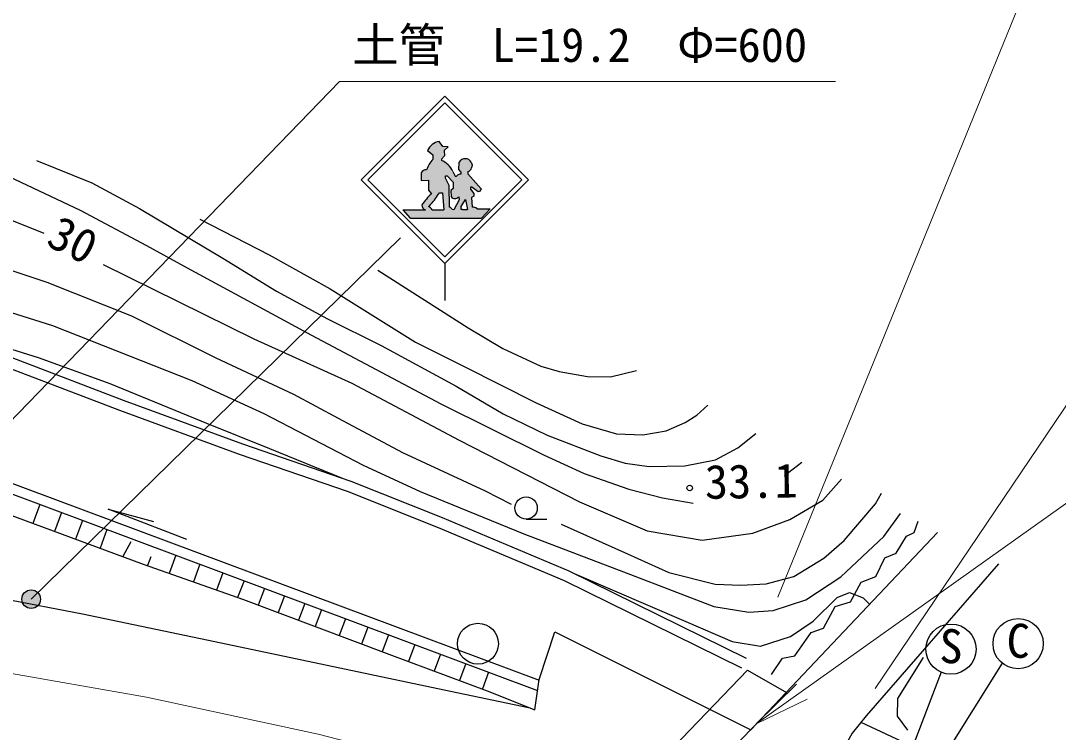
# Model space of a CAD drawing. Units: millimetres at full size, sheet at 1:1000; details may follow other scales. Extents: x -16678449 to 2543535, y -222173567 to 1714376.
# Drawn here: x 402120 to 457934, y 300173 to 338476 of the extents above; entities that cross this region are included whole.
import ezdxf
from ezdxf.enums import TextEntityAlignment as Align

# ---------------------------------------------------------------- set-up
doc = ezdxf.new("R2010")
doc.units = ezdxf.units.MM
doc.header["$LTSCALE"] = 1000
doc.linetypes.add('CHAIN', pattern=[18.5, 12, -1.5, 3.5, -1.5])
for name, color, linetype, lineweight in [('M-BGD', 7, 'Continuous', 25), ('M-BGD-EXST', 7, 'Continuous', 25), ('M-BMK', 2, 'CHAIN', 13), ('M-STR-HTXT', 7, 'Continuous', 13), ('M-STR-STR3', 7, 'Continuous', 25), ('M-STR-STRC', 7, 'Continuous', 25)]:
    doc.layers.add(name, color=color, linetype=linetype, lineweight=lineweight)
doc.styles.add('ＭＳ ゴシック', font='')
doc.styles.get('ＭＳ ゴシック').set_extended_font_data('MS Gothic')

# ---------------------------------------------------------------- blocks, each defined once
blk = doc.blocks.new('open_arrow')
at = {"color": 0, "linetype": 'Continuous', "lineweight": -2}
blk.add_lwpolyline([(7.5, 1.25), (0, 0), (7.5, -1.25)], dxfattribs=at)

msp = doc.modelspace()

# ---------------------------------------------------------------- hatches: boundary and pattern name
at = {"layer": 'M-STR-STRC'}
for points in [[(424654, 329204), (424816, 329210), (424877, 328289), (425336, 328307), (425335, 328310), (425334, 328313), (425333, 328316), (425332, 328319), (425330, 328322), (425329, 328325), (425328, 328328), (425326, 328331), (425325, 328334), (425323, 328337), (425322, 328340), (425320, 328343), (425319, 328346), (425317, 328349), (425315, 328352), (425313, 328354), (425311, 328357), (425309, 328360), (425307, 328362), (425305, 328365), (425303, 328368), (425301, 328370), (425299, 328373), (425297, 328375), (425295, 328378), (425292, 328380), (425290, 328382), (425288, 328385), (425285, 328387), (425283, 328389), (425280, 328392), (425278, 328394), (425275, 328396), (425273, 328398), (425270, 328400), (425268, 328402), (425265, 328404), (425262, 328406), (425259, 328408), (425257, 328409), (425254, 328411), (425251, 328413), (425248, 328414), (425245, 328416), (425242, 328418), (425239, 328419), (425236, 328421), (425233, 328422), (425230, 328423), (425227, 328425), (425224, 328426), (425221, 328427), (425218, 328428), (425215, 328429), (425211, 328430), (425208, 328431), (425205, 328432), (425202, 328433), (425199, 328434), (425195, 328434), (425192, 328435), (425189, 328436), (425186, 328436), (425182, 328437), (425180, 328437), (425165, 329613), (424973, 330000), (424976, 330121), (425061, 330124), (425384, 329778), (425378, 329450), (425262, 329344), (425268, 329007), (425271, 329003), (425274, 329000), (425277, 328996), (425280, 328993), (425283, 328989), (425286, 328986), (425289, 328983), (425292, 328980), (425295, 328976), (425299, 328973), (425302, 328970), (425305, 328967), (425309, 328964), (425312, 328961), (425316, 328959), (425320, 328956), (425323, 328953), (425327, 328950), (425331, 328948), (425334, 328945), (425338, 328943), (425342, 328941), (425346, 328938), (425350, 328936), (425354, 328934), (425358, 328932), (425362, 328930), (425366, 328928), (425370, 328926), (425374, 328924), (425379, 328922), (425383, 328921), (425387, 328919), (425391, 328918), (425396, 328916), (425400, 328915), (425404, 328914), (425409, 328912), (425413, 328911), (425418, 328910), (425422, 328909), (425426, 328908), (425431, 328907), (425435, 328907), (425440, 328906), (425444, 328905), (425449, 328905), (425453, 328905), (425458, 328904), (425463, 328904), (425467, 328904), (425472, 328904), (425476, 328904), (425481, 328904), (425485, 328904), (425490, 328904), (425494, 328904), (425499, 328905), (425503, 328905), (425508, 328906), (425512, 328906), (425517, 328907), (425521, 328908), (425526, 328908), (425530, 328909), (425535, 328910), (425539, 328911), (425543, 328912), (425548, 328914), (425552, 328915), (425557, 328916), (425561, 328918), (425565, 328919), (425569, 328921), (425574, 328923), (425578, 328924), (425582, 328926), (425586, 328928), (425590, 328930), (425594, 328932), (425598, 328934), (425602, 328936), (425606, 328939), (425610, 328941), (425614, 328943), (425618, 328946), (425622, 328948), (425625, 328951), (425629, 328953), (425633, 328956), (425636, 328959), (425640, 328962), (425643, 328965), (425647, 328968), (425650, 328971), (425654, 328974), (425657, 328977), (425660, 328980), (425663, 328983), (425666, 328986), (425669, 328990), (425672, 328993), (425675, 328997), (425678, 329000), (425679, 329001), (425697, 328833), (425416, 328304), (425815, 328316), (425812, 328484), (426048, 328844), (426151, 328312), (426669, 328357), (426664, 328361), (426659, 328365), (426654, 328369), (426648, 328372), (426643, 328376), (426637, 328379), (426632, 328383), (426626, 328386), (426621, 328390), (426615, 328393), (426609, 328396), (426604, 328399), (426598, 328402), (426592, 328404), (426586, 328407), (426580, 328410), (426574, 328412), (426568, 328414), (426562, 328417), (426556, 328419), (426550, 328421), (426543, 328423), (426537, 328424), (426531, 328426), (426525, 328428), (426518, 328429), (426512, 328431), (426506, 328432), (426499, 328433), (426493, 328434), (426486, 328435), (426480, 328436), (426473, 328436), (426467, 328437), (426461, 328437), (426454, 328438), (426448, 328438), (426441, 328438), (426435, 328438), (426428, 328438), (426422, 328438), (426415, 328438), (426409, 328437), (426403, 328437), (426370, 328957), (426489, 329031), (426489, 329175), (426317, 329409), (426317, 329515), (426394, 329518), (426728, 329261), (426837, 329305), (426888, 329418), (426172, 330231), (426172, 330353), (426178, 330354), (426183, 330357), (426188, 330359), (426194, 330361), (426199, 330363), (426204, 330366), (426209, 330368), (426214, 330371), (426219, 330373), (426225, 330376), (426230, 330379), (426234, 330382), (426239, 330385), (426244, 330388), (426249, 330391), (426254, 330394), (426258, 330398), (426263, 330401), (426267, 330405), (426272, 330408), (426276, 330412), (426281, 330416), (426285, 330419), (426289, 330423), (426293, 330427), (426297, 330431), (426301, 330435), (426305, 330440), (426309, 330444), (426313, 330448), (426317, 330453), (426320, 330457), (426324, 330462), (426327, 330466), (426331, 330471), (426334, 330475), (426337, 330480), (426340, 330485), (426343, 330490), (426346, 330495), (426349, 330500), (426352, 330505), (426355, 330510), (426357, 330515), (426360, 330520), (426362, 330525), (426365, 330530), (426367, 330536), (426369, 330541), (426371, 330546), (426373, 330552), (426374, 330555), (426397, 330722), (426351, 330855), (426349, 330860), (426347, 330864), (426345, 330869), (426343, 330874), (426340, 330879), (426338, 330883), (426335, 330888), (426333, 330892), (426330, 330897), (426327, 330901), (426324, 330906), (426321, 330910), (426318, 330914), (426315, 330919), (426312, 330923), (426309, 330927), (426306, 330931), (426302, 330935), (426299, 330939), (426295, 330943), (426292, 330947), (426288, 330951), (426284, 330955), (426281, 330958), (426277, 330962), (426273, 330965), (426269, 330969), (426265, 330972), (426261, 330976), (426257, 330979), (426253, 330982), (426248, 330985), (426244, 330988), (426240, 330991), (426235, 330994), (426231, 330997), (426226, 330999), (426222, 331002), (426217, 331005), (426213, 331007), (426208, 331010), (426203, 331012), (426199, 331014), (426194, 331016), (426189, 331018), (426184, 331020), (426179, 331022), (426174, 331024), (426169, 331026), (426164, 331027), (426159, 331029), (426154, 331031), (426149, 331032), (426144, 331033), (426139, 331034), (426134, 331036), (426129, 331037), (426123, 331037), (426118, 331038), (426113, 331039), (426108, 331040), (426103, 331040), (426097, 331041), (426092, 331041), (426087, 331041), (426082, 331042), (426076, 331042), (426071, 331042), (426066, 331042), (426061, 331042), (426055, 331041), (426050, 331041), (426045, 331041), (426040, 331040), (426034, 331039), (426034, 331039), (426028, 331040), (426022, 331040), (426017, 331041), (426011, 331041), (426005, 331041), (425999, 331041), (425994, 331041), (425988, 331041), (425982, 331041), (425976, 331040), (425971, 331040), (425965, 331039), (425959, 331039), (425953, 331038), (425948, 331037), (425942, 331036), (425936, 331035), (425931, 331034), (425925, 331033), (425919, 331031), (425914, 331030), (425908, 331028), (425903, 331027), (425897, 331025), (425892, 331023), (425886, 331021), (425881, 331019), (425876, 331017), (425870, 331015), (425865, 331013), (425860, 331010), (425855, 331008), (425850, 331005), (425844, 331003), (425839, 331000), (425834, 330997), (425829, 330994), (425824, 330991), (425820, 330988), (425815, 330985), (425810, 330982), (425805, 330978), (425801, 330975), (425796, 330971), (425792, 330968), (425787, 330964), (425783, 330960), (425779, 330957), (425774, 330953), (425770, 330949), (425766, 330945), (425762, 330941), (425758, 330936), (425754, 330932), (425750, 330928), (425747, 330924), (425743, 330919), (425739, 330915), (425736, 330910), (425732, 330905), (425729, 330901), (425726, 330896), (425723, 330891), (425719, 330886), (425716, 330881), (425713, 330876), (425711, 330871), (425708, 330866), (425705, 330861), (425705, 330860), (425693, 330468), (425820, 330324), (425820, 330226), (425815, 330226), (425810, 330226), (425805, 330226), (425800, 330226), (425795, 330226), (425790, 330226), (425785, 330226), (425780, 330226), (425775, 330226), (425770, 330225), (425765, 330225), (425760, 330224), (425755, 330223), (425750, 330222), (425745, 330222), (425740, 330221), (425735, 330220), (425730, 330218), (425725, 330217), (425721, 330216), (425716, 330215), (425711, 330213), (425706, 330211), (425701, 330210), (425697, 330208), (425692, 330206), (425687, 330204), (425683, 330202), (425678, 330200), (425673, 330198), (425669, 330196), (425664, 330194), (425660, 330191), (425656, 330189), (425651, 330186), (425647, 330184), (425643, 330181), (425638, 330178), (425634, 330176), (425630, 330173), (425626, 330170), (425622, 330167), (425618, 330164), (425614, 330160), (425610, 330157), (425607, 330154), (425603, 330151), (425599, 330147), (425595, 330144), (425592, 330140), (425588, 330136), (425585, 330133), (425582, 330129), (425578, 330125), (425575, 330121), (425572, 330117), (425569, 330114), (425566, 330110), (425497, 330110), (425359, 330364), (425351, 330382), (425342, 330400), (425334, 330417), (425325, 330435), (425316, 330452), (425307, 330469), (425297, 330486), (425287, 330502), (425277, 330519), (425266, 330535), (425255, 330552), (425244, 330568), (425233, 330583), (425221, 330599), (425209, 330614), (425197, 330629), (425184, 330644), (425171, 330659), (425158, 330674), (425145, 330688), (425132, 330702), (425118, 330716), (425104, 330729), (425090, 330743), (425075, 330756), (425061, 330769), (425046, 330781), (425031, 330794), (425015, 330806), (425000, 330817), (424984, 330829), (424968, 330840), (424952, 330851), (424936, 330862), (424919, 330872), (424902, 330882), (424885, 330892), (424868, 330901), (424851, 330911), (424834, 330919), (424816, 330928), (424799, 330936), (424781, 330944), (424763, 330952), (424747, 330959), (424747, 331022), (424914, 331212), (424903, 331495), (425106, 331686), (424829, 331710), (424621, 331981), (424606, 331978), (424591, 331974), (424577, 331970), (424562, 331966), (424548, 331962), (424533, 331958), (424519, 331953), (424505, 331948), (424491, 331943), (424477, 331937), (424463, 331931), (424449, 331925), (424435, 331919), (424422, 331913), (424408, 331906), (424395, 331899), (424382, 331892), (424368, 331884), (424355, 331877), (424343, 331869), (424330, 331861), (424317, 331853), (424305, 331844), (424293, 331835), (424280, 331826), (424269, 331817), (424257, 331808), (424245, 331798), (424234, 331789), (424222, 331779), (424211, 331768), (424200, 331758), (424189, 331747), (424179, 331737), (424168, 331726), (424158, 331715), (424148, 331703), (424138, 331692), (424129, 331680), (424119, 331669), (424110, 331657), (424101, 331645), (424093, 331632), (424084, 331620), (424076, 331607), (424068, 331595), (424060, 331582), (424052, 331569), (424045, 331556), (424037, 331543), (424030, 331529), (424024, 331516), (424017, 331502), (424011, 331488), (424009, 331484), (424292, 331254), (424286, 331011), (424266, 330989), (424247, 330966), (424228, 330943), (424209, 330919), (424191, 330895), (424173, 330871), (424156, 330847), (424139, 330822), (424123, 330797), (424107, 330772), (424091, 330746), (424076, 330720), (424061, 330694), (424047, 330668), (424033, 330641), (424020, 330614), (424007, 330587), (423995, 330560), (423983, 330532), (423972, 330504), (423961, 330476), (423951, 330451), (423946, 330452), (423941, 330452), (423935, 330452), (423930, 330452), (423924, 330452), (423919, 330452), (423914, 330452), (423908, 330451), (423903, 330451), (423898, 330450), (423892, 330450), (423887, 330449), (423882, 330448), (423876, 330447), (423871, 330446), (423866, 330445), (423861, 330444), (423855, 330442), (423850, 330441), (423845, 330440), (423840, 330438), (423835, 330436), (423830, 330435), (423825, 330433), (423820, 330431), (423815, 330429), (423810, 330427), (423805, 330425), (423800, 330422), (423795, 330420), (423790, 330418), (423785, 330415), (423781, 330413), (423776, 330410), (423771, 330407), (423767, 330404), (423762, 330401), (423758, 330398), (423753, 330395), (423749, 330392), (423745, 330389), (423740, 330386), (423736, 330382), (423732, 330379), (423728, 330375), (423724, 330372), (423720, 330368), (423716, 330364), (423712, 330361), (423709, 330357), (423705, 330353), (423701, 330349), (423698, 330345), (423694, 330341), (423691, 330337), (423688, 330332), (423684, 330328), (423681, 330324), (423678, 330319), (423675, 330315), (423672, 330310), (423669, 330306), (423667, 330301), (423664, 330297), (423661, 330292), (423659, 330287), (423657, 330284), (423657, 329868), (424061, 329886), (424055, 329354), (424217, 329164), (424169, 329118), (424121, 329071), (424074, 329024), (424029, 328975), (423984, 328926), (423940, 328875), (423896, 328825), (423854, 328773), (423813, 328721), (423772, 328667), (423733, 328614), (423697, 328564), (423697, 328559), (423697, 328554), (423697, 328550), (423697, 328545), (423697, 328540), (423697, 328535), (423698, 328531), (423698, 328526), (423699, 328521), (423699, 328516), (423700, 328511), (423700, 328507), (423701, 328502), (423702, 328497), (423703, 328493), (423704, 328488), (423705, 328483), (423706, 328479), (423708, 328474), (423709, 328469), (423710, 328465), (423712, 328460), (423714, 328456), (423715, 328451), (423717, 328447), (423719, 328442), (423721, 328438), (423723, 328434), (423725, 328429), (423727, 328425), (423729, 328421), (423731, 328417), (423734, 328412), (423736, 328408), (423739, 328404), (423741, 328400), (423744, 328396), (423747, 328392), (423750, 328388), (423752, 328384), (423755, 328381), (423758, 328377), (423761, 328373), (423764, 328369), (423768, 328366), (423771, 328362), (423774, 328359), (423778, 328355), (423781, 328352), (423784, 328349), (423788, 328346), (423792, 328342), (423795, 328339), (423799, 328336), (423803, 328333), (423806, 328330), (423810, 328327), (423814, 328325), (423818, 328322), (423822, 328319), (423826, 328317), (423830, 328314), (423834, 328312), (423839, 328309), (423843, 328307), (423847, 328305), (423851, 328303), (423856, 328301), (423860, 328299), (423864, 328297), (423869, 328295), (423873, 328293), (423878, 328292), (423882, 328290), (423885, 328289), (424245, 328289), (424244, 328294), (424242, 328298), (424241, 328303), (424239, 328307), (424237, 328311), (424235, 328316), (424234, 328320), (424231, 328324), (424229, 328329), (424227, 328333), (424225, 328337), (424223, 328341), (424220, 328345), (424218, 328349), (424215, 328353), (424213, 328357), (424210, 328361), (424207, 328365), (424205, 328369), (424202, 328373), (424199, 328376), (424196, 328380), (424193, 328384), (424190, 328387), (424186, 328391), (424183, 328394), (424180, 328398), (424177, 328401), (424173, 328404), (424170, 328407), (424166, 328411), (424163, 328414), (424159, 328417), (424155, 328420), (424151, 328422), (424148, 328425), (424144, 328428), (424140, 328431), (424136, 328433), (424132, 328436), (424128, 328439), (424124, 328441), (424120, 328443), (424116, 328446), (424112, 328448), (424107, 328450), (424103, 328452), (424099, 328454), (424094, 328456), (424090, 328458), (424086, 328459), (424081, 328461), (424077, 328463), (424072, 328464), (424068, 328466), (424063, 328467), (424059, 328468), (424054, 328470), (424050, 328471), (424048, 328471), (424079, 328498), (424109, 328526), (424139, 328555), (424168, 328584), (424197, 328613), (424225, 328643), (424253, 328674), (424280, 328705), (424307, 328736), (424333, 328768), (424358, 328800), (424383, 328833), (424408, 328866), (424432, 328900), (424455, 328934), (424477, 328969), (424499, 329003), (424521, 329039), (424533, 329060)], [(426906, 327850), (427379, 328357), (426669, 328357), (426151, 328312), (425891, 328312), (425815, 328316), (425416, 328304), (425336, 328307), (424877, 328289), (424245, 328289), (423885, 328289), (422679, 328289), (423073, 327850)], [(402182, 307337, 1), (403182, 307337, 0.41421), (402682, 307837, 0.41421)]]:
    msp.add_hatch(color=256, dxfattribs=at).paths.add_polyline_path(points)

# ---------------------------------------------------------------- linework, layer by layer
at = {"layer": 'M-BGD'}
for p, q in [((395777, 315779), (430011, 302978)), ((395584, 315263), (429927, 302422)), ((443213, 314002), (444139, 314706)), ((403149, 312435), (402774, 311418)), ((404317, 311998), (403943, 310986)), ((405443, 311577), (405070, 310570)), ((429307, 311643), (430429, 311643)), ((406757, 311086), (406387, 310084)), ((408047, 310432), (407617, 309629)), ((409115, 309624), (408944, 309142)), ((410458, 309702), (410112, 308728)), ((411750, 309219), (411404, 308270)), ((412989, 308756), (412659, 307826)), ((414138, 308326), (413774, 307430)), ((415227, 307919), (414889, 307018)), ((416304, 307516), (415965, 306613)), ((417404, 307105), (417063, 306200)), ((418297, 306771), (417956, 305864)), ((419597, 306285), (419255, 305376)), ((420798, 305836), (420455, 304924)), ((421905, 305422), (421561, 304508)), ((423320, 304893), (422981, 303980)), ((424696, 304378), (424359, 303468)), ((426058, 303869), (425722, 302962)), ((427288, 303409), (426953, 302506))]:
    msp.add_line(p, q, dxfattribs=at)
for points in [[(363617, 337856), (369217, 337156), (375962, 335582), (385123, 333282), (391402, 331443), (399002, 328784), (403366, 327035)], [(379516, 337327), (383632, 336338), (387685, 335134), (392828, 333498), (397612, 331751), (401172, 330242), (405320, 328272), (408880, 326373), (411068, 325177), (417762, 321555), (424725, 317845), (430235, 315104), (432435, 314104), (434830, 313259), (436645, 312800), (438290, 312501)], [(373772, 333522), (379360, 332022), (383895, 330688), (388619, 329146), (391842, 328260), (398512, 326063), (403525, 324410), (408071, 322593), (412609, 320330), (416796, 318365), (419189, 317075), (422652, 315232), (427111, 313165), (428494, 312458)], [(402964, 330954), (405950, 329741), (408500, 328367), (412991, 325688), (415880, 323912), (418629, 322430), (421517, 321002), (425548, 318803), (428076, 317322), (430435, 316164), (433328, 315050), (434632, 314654), (435918, 314472), (437850, 314508), (439486, 314839), (440702, 315479), (441670, 316249)], [(372114, 330030), (381099, 328267), (385409, 327077), (391068, 325534), (395243, 324428), (399943, 323287), (403836, 322076), (411325, 319112), (415190, 317326), (420538, 314547), (423605, 313136), (429177, 310851), (434921, 308664), (439397, 306937), (441290, 306635), (442591, 306728), (444349, 307298), (446241, 308544), (448542, 310712), (449455, 311941)], [(411759, 327797), (415484, 325880), (418768, 324041), (423350, 321167), (425974, 319855), (429847, 317908), (432317, 316782), (434171, 316240), (435591, 316181), (436844, 316396), (437854, 316856), (438496, 317246), (439090, 317786)], [(326705, 310798), (329314, 312164), (332876, 314389), (338011, 318061), (340736, 319913), (342259, 320668), (344756, 321997), (347690, 323173), (353045, 324652), (357361, 325619), (361679, 326122), (367232, 326364), (372517, 326285), (377360, 326150), (383751, 325240), (389818, 323941), (399335, 321226), (407628, 318051), (414057, 315691), (419881, 313692), (424793, 311738), (431596, 308865), (441144, 304163)], [(326953, 310273), (329603, 311660), (333192, 313902), (338454, 317450), (341130, 319273), (342550, 320166), (345001, 321470), (347875, 322623), (353186, 324090), (357459, 325047), (361732, 325544), (367236, 325907), (372493, 325862), (377302, 325573), (383656, 324668), (389701, 323523), (399148, 320677), (407424, 317508), (413863, 315144), (419680, 313148), (424573, 311202), (431355, 308337), (440888, 303643)], [(406557, 325347), (414658, 321358), (419930, 318963), (425713, 315891), (432172, 312571), (435822, 311025), (438775, 310520), (441509, 310890), (443494, 311633), (445267, 312665), (446277, 313790)], [(421323, 325041), (426187, 321947), (428052, 320825), (430104, 319889), (431078, 319596), (432603, 319322), (433842, 319301), (435236, 319647)], [(390224, 323825), (393670, 323168), (398154, 321868), (403065, 320348), (406904, 318939), (412119, 316814), (415510, 315447), (419375, 313866)], [(346767, 313766), (351853, 315416), (356780, 316511), (361392, 317218), (366109, 317407), (369605, 317320), (373966, 316710), (377643, 316212), (381873, 315674), (386021, 315186), (392594, 314325), (394872, 314103), (395650, 314088), (400316, 312326), (408704, 309227), (414104, 307314), (421917, 304374), (427209, 302410), (429771, 301381), (430017, 303016), (430855, 305576), (441402, 300303), (451444, 310919)], [(431186, 311377), (434756, 309786), (436990, 308774), (439482, 308147), (440865, 308099), (442219, 308167), (443710, 308554), (445329, 309539), (446421, 310489), (448098, 312465), (448422, 313053)], [(411048, 310550), (406829, 312184), (409257, 311515)], [(442502, 303288), (443100, 304154), (443757, 304289), (444639, 305543), (445311, 305782), (445924, 306947), (446760, 307201), (447336, 308254), (448114, 308565), (448604, 309562), (449213, 309817), (449763, 310730), (450178, 310920), (450403, 311542)], [(338796, 309222), (351071, 309557), (358631, 309883), (365643, 310076), (371815, 310065), (375731, 309912), (387427, 309068), (401163, 307365), (405450, 306550), (412556, 305055), (425233, 302392), (429439, 301514)], [(454723, 309247), (447594, 301066), (446846, 300129), (446584, 299638), (456682, 295106), (459441, 294636), (475171, 290981), (505429, 283923), (529131, 278513), (547839, 274111), (557979, 271705)], [(431900, 308715), (437893, 306141), (440395, 305061), (441908, 304800), (443537, 305335), (444744, 306162), (446048, 307428), (446699, 307705), (447432, 307406), (447805, 307055)], [(449842, 300286), (449278, 301036), (449298, 301999), (450688, 304201)], [(447313, 300714), (455220, 297021), (463504, 295129), (470921, 293389), (472052, 293077), (475248, 292236), (484350, 290185), (496264, 287533), (503877, 285959)]]:
    msp.add_lwpolyline(points, dxfattribs=at)
for centre, radius in [((438109, 313322), 150), ((429307, 312243), 600), ((426714, 304941), 1100)]:
    msp.add_circle(centre, radius, dxfattribs=at)
at = {"layer": 'M-BGD-EXST'}
for p, q in [((450333, 296541), (454931, 303889)), ((451634, 303408), (448971, 296439))]:
    msp.add_line(p, q, dxfattribs=at)
for centre in [(452162, 304650), (455774, 304943)]:
    msp.add_circle(centre, 1350, dxfattribs=at)
at = {"layer": 'M-BMK'}
msp.add_lwpolyline([(223523, 296114), (227735, 296640), (231595, 296971), (241994, 297493), (255249, 298385), (277959, 299709), (312491, 302371), (329344, 303682), (344099, 304681), (351264, 305318), (356909, 305637), (366398, 305836), (376784, 305719), (383204, 305370), (390072, 304798), (399894, 303628), (408883, 302068), (418128, 300071), (427426, 297687), (478448, 285219)], dxfattribs=at)
at = {"layer": 'M-STR-HTXT'}
for p, q in [((458015, 344728), (442849, 307453)), ((448077, 302522), (473600, 340358))]:
    msp.add_line(p, q, dxfattribs=at)
for points in [[(393893, 308994), (419276, 335206), (445951, 335206)], [(441690, 300625), (476331, 325280), (508124, 325280)]]:
    msp.add_lwpolyline(points, dxfattribs=at)
at = {"layer": 'M-STR-STR3'}
for p, q in [((426970, 288701), (441218, 303511)), ((441218, 303511), (443307, 302317)), ((429527, 287992), (443307, 302317))]:
    msp.add_line(p, q, dxfattribs=at)
at = {"layer": 'M-STR-STRC'}
for p, q in [((420433, 329909), (424933, 334409)), ((429434, 329908), (424933, 334409)), ((420787, 329909), (424933, 334055)), ((429080, 329908), (424933, 334055)), ((424829, 331710), (424621, 331981)), ((425106, 331686), (424829, 331710)), ((425106, 331686), (424903, 331495)), ((424009, 331484), (424292, 331254)), ((424292, 331254), (424286, 331011)), ((424914, 331212), (424747, 331022)), ((424747, 331022), (424747, 330959)), ((424903, 331495), (424914, 331212)), ((425693, 330468), (425705, 330860)), ((425820, 330324), (425693, 330468)), ((426351, 330855), (426397, 330722)), ((426397, 330722), (426374, 330555)), ((420433, 329909), (424933, 325408)), ((420787, 329909), (424933, 325762)), ((423657, 330284), (423657, 329868)), ((423657, 329868), (424061, 329886)), ((424061, 329886), (424055, 329354)), ((424933, 325762), (429080, 329908)), ((424934, 325408), (429434, 329908)), ((424973, 330000), (424976, 330121)), ((425165, 329613), (424973, 330000)), ((424976, 330121), (425061, 330124)), ((425061, 330124), (425384, 329778)), ((425359, 330364), (425497, 330110)), ((425497, 330110), (425566, 330110)), ((425820, 330226), (425820, 330324)), ((426172, 330353), (426172, 330231)), ((426172, 330231), (426888, 329418)), ((424055, 329354), (424217, 329164)), ((425180, 328437), (425165, 329613)), ((425378, 329450), (425262, 329344)), ((425262, 329344), (425268, 329007)), ((425384, 329778), (425378, 329450)), ((426394, 329518), (426317, 329515)), ((426317, 329515), (426317, 329409)), ((426317, 329409), (426489, 329175)), ((426728, 329261), (426394, 329518)), ((426837, 329305), (426728, 329261)), ((426888, 329418), (426837, 329305)), ((424533, 329060), (424654, 329204)), ((424654, 329204), (424816, 329210)), ((424816, 329210), (424877, 328289)), ((425697, 328833), (425416, 328304)), ((425679, 329001), (425697, 328833)), ((425812, 328484), (426048, 328844)), ((426048, 328844), (426151, 328312)), ((426489, 329031), (426370, 328957)), ((426370, 328957), (426403, 328437)), ((426489, 329175), (426489, 329031)), ((422679, 328289), (423885, 328289)), ((422679, 328289), (423073, 327850)), ((424245, 328289), (424877, 328289)), ((425416, 328304), (425336, 328307)), ((425815, 328316), (425812, 328484)), ((425891, 328312), (425815, 328316)), ((425891, 328312), (426151, 328312)), ((426669, 328357), (427379, 328357)), ((427379, 328357), (426906, 327850)), ((423073, 327850), (426906, 327850)), ((402682, 307337), (422545, 326798)), ((424934, 325408), (424934, 323408))]:
    msp.add_line(p, q, dxfattribs=at)
msp.add_circle((402682, 307337), 500, dxfattribs=at)
for centre, radius, start, end in [((424799, 331136), 863, 101.9099, 156.1964), ((425566, 329866), 1718, 138.177, 160.0693), ((425999, 330711), 330, 83.9547, 153.1252), ((426072, 330741), 301, 22.2462, 97.3706), ((423931, 330144), 308, 86.2887, 152.9588), ((424333, 329921), 1117, 23.3704, 68.2743), ((426064, 330663), 329, 289.2307, 340.7693), ((425798, 329938), 288, 85.5239, 143.364), ((426834, 326375), 3825, 133.1717, 145.0835), ((422493, 330246), 2360, 311.2307, 329.8244), ((425476, 329164), 260, 217.0473, 321.304), ((423972, 328550), 275, 177.0124, 251.5462), ((423987, 328207), 271, 17.681, 76.9396), ((425155, 328249), 190, 17.796, 82.5977), ((426437, 328066), 372, 51.3552, 95.2346)]:
    msp.add_arc(centre, radius, start, end, dxfattribs=at)

# ---------------------------------------------------------------- block references
at = {"layer": 'M-STR-HTXT', "xscale": 400, "yscale": 400, "rotation": 35.4}
msp.add_blockref('open_arrow', (441690, 300625), dxfattribs=at)

# ---------------------------------------------------------------- texts
at = {"layer": 'M-BGD', "style": 'ＭＳ ゴシック'}
for s, rotation, p in [('30', 333.435, (403158, 325932)), ('33.1', 0.979, (438946, 312183))]:
    msp.add_text(s, height=1833, rotation=rotation, dxfattribs=at).set_placement(p, align=Align.BOTTOM_LEFT)
at = {"layer": 'M-BGD-EXST', "style": 'ＭＳ ゴシック'}
for s, p in [('C', (455119, 303650)), ('S', (451506, 303358))]:
    msp.add_text(s, height=1833, rotation=358.508, dxfattribs=at).set_placement(p, align=Align.BOTTOM_LEFT)
at = {"layer": 'M-STR-HTXT', "style": 'ＭＳ ゴシック'}
msp.add_text('土管\u3000L=19.2\u3000Φ=600', height=1833, dxfattribs=at).set_placement((419951, 335706), align=Align.BOTTOM_LEFT)

doc.saveas('drawing.dxf')
